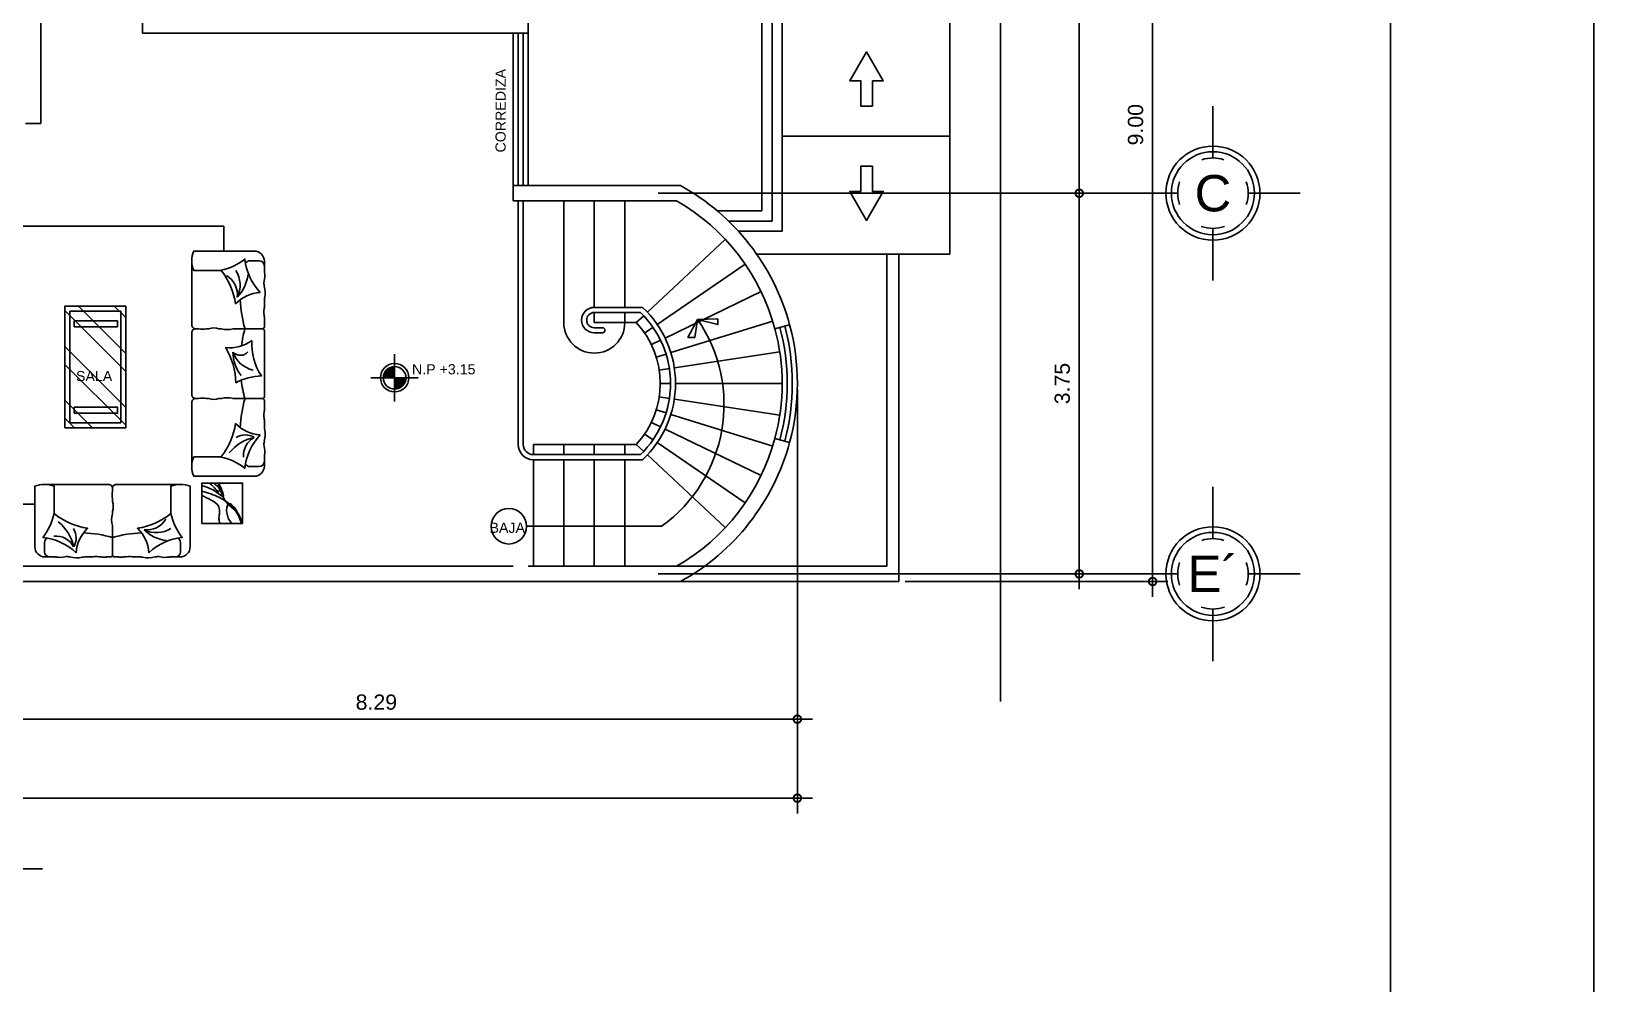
# Model space of a CAD drawing. Header units: inches. Extents: x -370 to 18, y -197 to 199.
# Drawn here: x -157.73 to -142.34, y 166.69 to 176.08 of the extents above; entities that cross this region are included whole.
import ezdxf
from ezdxf.enums import TextEntityAlignment as Align

# ---------------------------------------------------------------- set-up
doc = ezdxf.new("R2010")
doc.units = ezdxf.units.IN
doc.header["$MEASUREMENT"] = 0
doc.header["$PDMODE"] = 34
doc.header["$PDSIZE"] = 0.2
doc.linetypes.add('CENTER2', pattern=[28.575, 19.05, -3.175, 3.175, -3.175])
doc.layers.add('artefactos', color=1, linetype='Continuous')
doc.layers.add('MUEBLES', color=7, linetype='Continuous')
doc.styles.get("Standard").update_dxf_attribs({"font": 'arial.ttf'})
doc.linetypes.add('ZIGZAG', pattern='A,0.0001,-0.2,[131,ltypeshp.shx,S=0.2,R=0,X=-0.2,Y=0],-0.4,[131,ltypeshp.shx,S=0.2,R=180,X=0.2,Y=0],-0.2', length=0.8001)
doc.dimstyles.new('E100', dxfattribs={"dimtxt": 0.15, "dimasz": 0.15, "dimexe": 0.15, "dimexo": 0.0625, "dimgap": 0.09, "dimtad": 1, "dimzin": 0, "dimdsep": 46, "dimtxsty": 'Standard', "dimblk": 'DOTSMALL', "dimcen": 0.09, "dimdle": 0.15, "dimclrd": 1, "dimclre": 1, "dimclrt": 2, "dimazin": 0, "dimtfac": 1, "dimtofl": 0, "dimtmove": 1, "dimatfit": 1, "dimldrblk": 'OPEN90', "dimfxl": 1, "dimtolj": 1, "dimtzin": 0, "dimarcsym": 0})

# ---------------------------------------------------------------- blocks, each defined once
blk = doc.blocks.new('mueble 3')
at = {"layer": 'artefactos', "color": 1}
for p, q in [((-0.619, 0), (-0.557, 0)), ((-0.324, 0), (0.324, 0)), ((0.619, 0), (0.557, 0)), ((0.619, 0), (0.557, 0)), ((0.964, 0), (0.916, 0)), ((-1.014, -0.142), (-1.014, -0.05)), ((-1.014, -0.142), (-1.014, -0.05)), ((-0.964, 0), (-0.916, 0)), ((-0.459, 0), (-0.462, 0)), ((-0.395, 0), (-0.364, 0)), ((-0.344, -0.02), (-0.344, -0.309)), ((-0.344, -0.02), (-0.344, -0.309)), ((0.344, -0.191), (0.344, -0.02)), ((0.395, 0), (0.364, 0)), ((0.395, 0), (0.364, 0)), ((0.462, 0), (0.459, 0)), ((0.459, 0), (0.462, 0)), ((0.964, 0), (0.916, 0)), ((1.014, -0.142), (1.014, -0.05)), ((-0.344, -0.424), (-0.344, -0.447)), ((-0.344, -0.424), (-0.344, -0.447)), ((-0.344, -0.546), (-0.344, -0.572)), ((-0.344, -0.546), (-0.344, -0.572)), ((-1.014, -0.715), (-0.918, -0.715)), ((-0.344, -0.648), (-0.344, -0.677)), ((-0.344, -0.648), (-0.344, -0.677)), ((1.014, -0.715), (0.918, -0.715))]:
    blk.add_line(p, q, dxfattribs=at)
for points in [[(-0.918, -0.426), (-0.918, -0.696, -0.2), (-1.109, -0.696), (-1.109, -0.1, -0.414214), (-1.009, 0), (-0.964, 0)], [(0.918, -0.426), (0.918, -0.696, 0.2), (1.109, -0.696), (1.109, -0.1, 0.414214), (1.009, 0), (0.964, 0)], [(-0.918, -0.715), (-0.382, -0.715, 0.414214), (-0.344, -0.677, 0.414214)], [(0.344, -0.648), (0.344, -0.677, -0.414214), (0.306, -0.715), (-0.306, -0.715, -0.414214), (-0.344, -0.677)], [(0.918, -0.715), (0.382, -0.715, -0.414214), (0.344, -0.677, -0.414214)]]:
    blk.add_lwpolyline(points, format="xyb", dxfattribs=at)
for points in [[(-0.702, -0.041, 0.188011), (-0.59, -0.283, 0.130529), (-0.92, -0.427, 0.110936), (-1.03, -0.192, 0.162859)], [(-0.227, -0.124, -0.188011), (-0.158, -0.381, -0.130529), (0.188, -0.28, -0.110936), (0.12, -0.029, -0.162859)], [(0.702, -0.041, -0.188011), (0.59, -0.283, -0.130529), (0.92, -0.427, -0.110936), (1.03, -0.192, -0.162859)]]:
    blk.add_lwpolyline(points, format="xyb", close=True, dxfattribs=at)
for points in [[(-0.344, -0.188), (-0.344, -0.309)], [(0.344, -0.188), (0.344, -0.309)], [(0.344, -0.424), (0.344, -0.447)], [(0.344, -0.546), (0.344, -0.572)]]:
    blk.add_lwpolyline(points, dxfattribs=at)
for centre, radius, start, end in [((-0.916, 0.1), 0.1, 270, 278.0558), ((-0.865, -0.261), 0.265, 78.495, 98.0558), ((-0.792, 0.096), 0.1, 258.495, 286.1875), ((-0.699, -0.227), 0.236, 76.2743, 106.1875), ((-0.619, 0.1), 0.1, 256.2743, 270), ((-0.462, 0.1), 0.1, 270, 278.3033), ((-0.428, -0.129), 0.131, 81.6967, 98.3033), ((-0.395, 0.1), 0.1, 261.6967, 270), ((0.395, 0.1), 0.1, 270, 278.3033), ((0.428, -0.129), 0.131, 81.6967, 98.3033), ((0.462, 0.1), 0.1, 261.6967, 270), ((0.619, 0.1), 0.1, 270, 283.7257), ((0.699, -0.227), 0.236, 73.8125, 103.7257), ((0.792, 0.096), 0.1, 253.8125, 281.505), ((0.865, -0.261), 0.265, 81.9442, 101.505), ((0.916, 0.1), 0.1, 261.9442, 270), ((-0.964, -0.05), 0.05, 90, 180), ((-0.964, -0.142), 0.05, 180, 240.317), ((-0.557, -0.1), 0.1, 78.1557, 90), ((-0.508, 0.132), 0.137, 258.1557, 281.8443), ((-0.459, -0.1), 0.1, 90, 101.8443), ((-0.364, -0.02), 0.02, 0, 90), ((-0.324, -0.02), 0.02, 90, 180), ((-0.2, -0.054), 0.269, 288.5733, 347.7227), ((0.324, -0.02), 0.02, 0, 90), ((0.364, -0.02), 0.02, 90, 180), ((0.459, -0.1), 0.1, 78.1557, 90), ((0.508, 0.132), 0.137, 258.1557, 281.8443), ((0.557, -0.1), 0.1, 90, 101.8443), ((0.87, -0.187), 0.168, 148.6915, 212.7243), ((1.139, -0.014), 0.421, 191.7546, 231.9312), ((0.902, -0.007), 0.198, 207.9549, 275.6386), ((0.964, -0.05), 0.05, 0, 90), ((0.964, -0.142), 0.05, 299.683, 0), ((-0.774, -0.508), 0.269, 63.5733, 122.7227), ((-0.915, -0.527), 0.367, 44.9344, 83.6555), ((-0.681, -0.483), 0.217, 83.0467, 149.6684), ((-0.659, 0.854), 1.091, 271.5025, 286.7771), ((0, 1.061), 1.299, 254.6304, 262.2964), ((-0.181, -0.236), 0.0985, 312.6465, 49.4641), ((-0.114, 0.058), 0.367, 269.9344, 308.6555), ((0, 1.061), 1.299, 277.2202, 285.3696), ((0.659, 0.854), 1.091, 253.2229, 268.4975), ((-0.192, -0.497), 0.16, 161.8971, 198.1029), ((-0.535, -0.366), 0.199, 343.1656, 16.8344), ((0.535, -0.366), 0.199, 163.1656, 196.8344), ((0.192, -0.497), 0.16, 341.8971, 18.1029), ((-0.482, -0.61), 0.143, 344.5514, 15.4486), ((0.482, -0.61), 0.143, 164.5514, 195.4486)]:
    blk.add_arc(centre, radius, start, end, dxfattribs=at)
blk = doc.blocks.new('sillon2_pl')
at = {"layer": 'artefactos', "color": 1}
for p, q in [((-1.434, 0.554), (-1.434, 0.646)), ((-1.434, 0.554), (-1.434, 0.646)), ((-1.384, 0.696), (-1.337, 0.696)), ((-1.039, 0.696), (-0.978, 0.696)), ((-0.88, 0.696), (-0.883, 0.696)), ((-0.816, 0.696), (-0.785, 0.696)), ((-0.765, 0.505), (-0.765, 0.676)), ((-0.765, 0.676), (-0.765, 0.387)), ((-0.765, 0.676), (-0.765, 0.387)), ((-0.714, 0.696), (-0.745, 0.696)), ((-0.714, 0.696), (-0.745, 0.696)), ((-0.647, 0.696), (-0.65, 0.696)), ((-0.65, 0.696), (-0.647, 0.696)), ((-0.491, 0.696), (-0.552, 0.696)), ((-0.491, 0.696), (-0.552, 0.696)), ((-0.146, 0.696), (-0.193, 0.696)), ((-0.146, 0.696), (-0.193, 0.696)), ((-0.096, 0.554), (-0.096, 0.646)), ((-0.765, 0.272), (-0.765, 0.249)), ((-0.765, 0.272), (-0.765, 0.249)), ((-0.765, 0.15), (-0.765, 0.124)), ((-0.765, 0.15), (-0.765, 0.124)), ((-0.765, 0.048), (-0.765, 0.019)), ((-0.765, 0.048), (-0.765, 0.019)), ((-1.434, -0.019), (-1.339, -0.019)), ((-0.096, -0.019), (-0.191, -0.019))]:
    blk.add_line(p, q, dxfattribs=at)
for points in [[(-1.339, 0.27), (-1.339, 0, -0.2), (-1.53, 0), (-1.53, 0.596, -0.414214), (-1.43, 0.696), (-1.384, 0.696)], [(-0.191, 0.27), (-0.191, 0, 0.2), (0, 0), (0, 0.596, 0.414214), (-0.1, 0.696), (-0.146, 0.696)], [(-1.339, -0.019), (-0.803, -0.019, 0.414214), (-0.765, 0.019, 0.414214)], [(-0.191, -0.019), (-0.727, -0.019, -0.414214), (-0.765, 0.019, -0.414214)]]:
    blk.add_lwpolyline(points, format="xyb", dxfattribs=at)
for points in [[(-1.123, 0.654, 0.188011), (-1.011, 0.413, 0.130529), (-1.34, 0.269, 0.110936), (-1.451, 0.504, 0.162859)], [(-0.407, 0.654, -0.188011), (-0.519, 0.413, -0.130529), (-0.19, 0.269, -0.110936), (-0.079, 0.504, -0.162859)]]:
    blk.add_lwpolyline(points, format="xyb", close=True, dxfattribs=at)
blk.add_lwpolyline([(-0.765, 0.508), (-0.765, 0.387)], dxfattribs=at)
blk.add_lwpolyline([(-0.765, 0.508), (-0.765, 0.387)], dxfattribs=at)
for centre, radius, start, end in [((-1.384, 0.646), 0.05, 90, 180), ((-1.337, 0.796), 0.1, 270, 278.0558), ((-1.286, 0.435), 0.265, 78.495, 98.0558), ((-1.213, 0.792), 0.1, 258.495, 286.1875), ((-1.119, 0.469), 0.236, 76.2743, 106.1875), ((-1.039, 0.796), 0.1, 256.2743, 270), ((-0.978, 0.596), 0.1, 78.1557, 90), ((-0.929, 0.828), 0.137, 258.1557, 281.8443), ((-0.88, 0.596), 0.1, 90, 101.8443), ((-0.883, 0.796), 0.1, 270, 278.3033), ((-0.849, 0.567), 0.131, 81.6967, 98.3033), ((-0.816, 0.796), 0.1, 261.6967, 270), ((-0.785, 0.676), 0.02, 0, 90), ((-0.745, 0.676), 0.02, 90, 180), ((-0.714, 0.796), 0.1, 270, 278.3033), ((-0.681, 0.567), 0.131, 81.6967, 98.3033), ((-0.647, 0.796), 0.1, 261.6967, 270), ((-0.65, 0.596), 0.1, 78.1557, 90), ((-0.601, 0.828), 0.137, 258.1557, 281.8443), ((-0.552, 0.596), 0.1, 90, 101.8443), ((-0.491, 0.796), 0.1, 270, 283.7257), ((-0.411, 0.469), 0.236, 73.8125, 103.7257), ((-0.317, 0.792), 0.1, 253.8125, 281.505), ((-0.244, 0.435), 0.265, 81.9442, 101.505), ((-0.193, 0.796), 0.1, 261.9442, 270), ((-0.146, 0.646), 0.05, 0, 90), ((-1.384, 0.554), 0.05, 180, 240.317), ((-1.335, 0.169), 0.367, 44.9344, 83.6555), ((-1.08, 1.55), 1.091, 271.5025, 286.7771), ((-0.45, 1.55), 1.091, 253.2229, 268.4975), ((-0.239, 0.508), 0.168, 148.6915, 212.7243), ((0.03, 0.681), 0.421, 191.7546, 231.9312), ((-0.207, 0.688), 0.198, 207.9549, 275.6386), ((-0.146, 0.554), 0.05, 299.683, 0), ((-1.195, 0.188), 0.269, 63.5733, 122.7227), ((-1.102, 0.213), 0.217, 83.0467, 149.6684), ((-0.955, 0.33), 0.199, 343.1656, 16.8344), ((-0.613, 0.199), 0.16, 161.8971, 198.1029), ((-0.903, 0.086), 0.143, 344.5514, 15.4486)]:
    blk.add_arc(centre, radius, start, end, dxfattribs=at)
blk = doc.blocks.new('EJE NORTE NUEVO')
at = {"color": 8}
for p, q in [((0, 3.252), (0, 3.764)), ((-0.347, 2.905), (-0.859, 2.905)), ((0.347, 2.905), (0.859, 2.905))]:
    blk.add_line(p, q, dxfattribs=at)
at = {"color": 2, "linetype": 'CENTER2'}
blk.add_line((0, 2.558), (0, -2.558), dxfattribs=at)
at = {"color": 8}
blk.add_circle((0, 2.905), 0.463, dxfattribs=at)
at = {"color": 4}
blk.add_circle((0, 2.905), 0.409, dxfattribs=at)
at = {"color": 8}
for start, end in [(71.4161, 108.5839), (160.6993, 199.2784), (341.7694, 18.2529), (251.0526, 288.9474)]:
    blk.add_arc((0, 2.905), 0.347, start, end, dxfattribs=at)
at = {"color": 4}
blk.add_attdef('A', text='', height=0.358, dxfattribs=at).set_placement((0, 2.905), align=Align.MIDDLE_CENTER)
blk = doc.blocks.new('_DotSmall')
at = {"color": 0, "linetype": 'ByBlock', "const_width": 0.5}
blk.add_lwpolyline([(-0.0625, 0, 1), (0.0625, 0, 1)], format="xyb", close=True, dxfattribs=at)
blk = doc.blocks.new('*D727')
at = {"color": 1, "lineweight": -2, "transparency": 16777216}
for p, q in [((-150.186, 172.545), (-150.186, 169.151)), ((-158.479, 170.595), (-158.479, 169.151)), ((-158.629, 169.301), (-150.036, 169.301))]:
    blk.add_line(p, q, dxfattribs=at)
at = {"layer": 'DEFPOINTS', "color": 0, "transparency": 16777216}
for p in [(-150.186, 172.607), (-158.479, 170.657), (-150.186, 169.301)]:
    blk.add_point(p, dxfattribs=at)
at = {"color": 1, "lineweight": -2, "transparency": 16777216, "xscale": 0.15, "yscale": 0.15, "zscale": 0.15, "rotation": 180}
blk.add_blockref('_DotSmall', (-158.479, 169.301), dxfattribs=at)
at = {"color": 1, "lineweight": -2, "transparency": 16777216, "xscale": 0.15, "yscale": 0.15, "zscale": 0.15}
blk.add_blockref('_DotSmall', (-150.186, 169.301), dxfattribs=at)
at = {"color": 2, "transparency": 16777216, "insert": (-154.332, 169.468), "char_height": 0.15, "attachment_point": 5}
blk.add_mtext('\\A1;8.29', dxfattribs=at)
blk = doc.blocks.new('_Open90')
at = {"color": 0, "linetype": 'ByBlock', "lineweight": -2}
for p, q in [((0, 0), (-1, 0)), ((-0.5, 0.5), (0, 0)), ((0, 0), (-0.5, -0.5))]:
    blk.add_line(p, q, dxfattribs=at)
blk = doc.blocks.new('*D712')
at = {"color": 1, "lineweight": -2, "transparency": 16777216}
for p, q in [((-168.186, 170.595), (-168.186, 168.373)), ((-150.186, 170.595), (-150.186, 168.373)), ((-168.336, 168.523), (-150.036, 168.523))]:
    blk.add_line(p, q, dxfattribs=at)
at = {"layer": 'DEFPOINTS', "color": 0, "transparency": 16777216}
for p in [(-168.186, 170.657), (-150.186, 170.657), (-150.186, 168.523)]:
    blk.add_point(p, dxfattribs=at)
at = {"color": 1, "lineweight": -2, "transparency": 16777216, "xscale": 0.15, "yscale": 0.15, "zscale": 0.15, "rotation": 180}
blk.add_blockref('_DotSmall', (-168.186, 168.523), dxfattribs=at)
at = {"color": 1, "lineweight": -2, "transparency": 16777216, "xscale": 0.15, "yscale": 0.15, "zscale": 0.15}
blk.add_blockref('_DotSmall', (-150.186, 168.523), dxfattribs=at)
at = {"color": 2, "transparency": 16777216, "insert": (-159.186, 168.69), "char_height": 0.15, "attachment_point": 5}
blk.add_mtext('\\A1;18.00', dxfattribs=at)
blk = doc.blocks.new('*D714')
at = {"color": 1, "lineweight": -2, "transparency": 16777216}
for p, q in [((-147.41, 179.732), (-147.41, 174.332)), ((-148.936, 179.582), (-147.26, 179.582)), ((-148.936, 174.482), (-147.26, 174.482))]:
    blk.add_line(p, q, dxfattribs=at)
at = {"layer": 'DEFPOINTS', "color": 0, "transparency": 16777216}
for p in [(-148.999, 179.582), (-148.999, 174.482), (-147.41, 174.482)]:
    blk.add_point(p, dxfattribs=at)
at = {"color": 1, "lineweight": -2, "transparency": 16777216, "xscale": 0.15, "yscale": 0.15, "zscale": 0.15}
for p, rotation in [((-147.41, 179.582), 90), ((-147.41, 174.482), 270)]:
    blk.add_blockref('_DotSmall', p, dxfattribs=dict(at, rotation=rotation))
at = {"color": 2, "transparency": 16777216, "insert": (-147.577, 177.032), "char_height": 0.15, "attachment_point": 5, "rotation": 90}
blk.add_mtext('\\A1;5.10', dxfattribs=at)
blk = doc.blocks.new('*D715')
at = {"color": 1, "lineweight": -2, "transparency": 16777216}
for p, q in [((-147.41, 174.632), (-147.41, 170.582)), ((-148.936, 174.482), (-147.26, 174.482)), ((-147.473, 170.732), (-147.56, 170.732))]:
    blk.add_line(p, q, dxfattribs=at)
at = {"layer": 'DEFPOINTS', "color": 0, "transparency": 16777216}
for p in [(-148.999, 174.482), (-147.41, 170.732), (-147.41, 170.732)]:
    blk.add_point(p, dxfattribs=at)
at = {"color": 1, "lineweight": -2, "transparency": 16777216, "xscale": 0.15, "yscale": 0.15, "zscale": 0.15}
for p, rotation in [((-147.41, 174.482), 90), ((-147.41, 170.732), 270)]:
    blk.add_blockref('_DotSmall', p, dxfattribs=dict(at, rotation=rotation))
at = {"color": 2, "transparency": 16777216, "insert": (-147.577, 172.607), "char_height": 0.15, "attachment_point": 5, "rotation": 90}
blk.add_mtext('\\A1;3.75', dxfattribs=at)
blk = doc.blocks.new('*D716')
at = {"color": 1, "lineweight": -2, "transparency": 16777216}
for p, q in [((-146.688, 179.807), (-146.688, 170.507)), ((-150.273, 179.657), (-146.538, 179.657)), ((-149.123, 170.657), (-146.538, 170.657))]:
    blk.add_line(p, q, dxfattribs=at)
at = {"layer": 'DEFPOINTS', "color": 0, "transparency": 16777216}
for p in [(-150.336, 179.657), (-149.186, 170.657), (-146.688, 170.657)]:
    blk.add_point(p, dxfattribs=at)
at = {"color": 1, "lineweight": -2, "transparency": 16777216, "xscale": 0.15, "yscale": 0.15, "zscale": 0.15}
for p, rotation in [((-146.688, 179.657), 90), ((-146.688, 170.657), 270)]:
    blk.add_blockref('_DotSmall', p, dxfattribs=dict(at, rotation=rotation))
at = {"color": 2, "transparency": 16777216, "insert": (-146.855, 175.157), "char_height": 0.15, "attachment_point": 5, "rotation": 90}
blk.add_mtext('\\A1;9.00', dxfattribs=at)
blk = doc.blocks.new('A$C01451027')
h = blk.add_hatch(color=256)
h.dxf.hatch_style = 1
h.paths.add_polyline_path([(-0.111, 0), (0, 0), (0, 0.111, 0.414214)])
h = blk.add_hatch(color=256)
h.dxf.hatch_style = 1
h.paths.add_polyline_path([(0, 0), (0, -0.111, 0.414214), (0.111, 0)])
at = {"color": 2}
for p, q in [((0, -0.233), (0, 0.233)), ((-0.233, 0), (0.233, 0))]:
    blk.add_line(p, q, dxfattribs=at)
blk.add_circle((0, 0), 0.14, dxfattribs=at)
at = {"color": 3}
blk.add_circle((0, 0), 0.111, dxfattribs=at)

msp = doc.modelspace()

# ---------------------------------------------------------------- hatches: boundary and pattern name
h = msp.add_hatch()
h.set_pattern_fill('ANSI32', color=8, angle=270)
h.set_pattern_definition([(315, (-184.21083, 230.54277), (0.265165, 0.265165), []), (315, (-184.21083, 230.366), (0.265165, 0.265165), [])])
h.paths.add_polyline_path([(-157.39957, 172.17027), (-156.79957, 172.17027), (-156.79957, 173.37027), (-157.39957, 173.37027)])

# ---------------------------------------------------------------- linework, layer by layer
at = {"color": 2}
for p, q in [((-150.33578, 179.65734), (-150.33578, 174.10734)), ((-152.93578, 174.55734), (-152.93578, 176.05734)), ((-152.88578, 174.55734), (-152.88578, 176.05734)), ((-148.68578, 175.04484), (-150.33578, 175.04484)), ((-152.48578, 173.20734), (-152.48578, 174.40734)), ((-152.18578, 173.35734), (-152.18578, 174.40734)), ((-151.88578, 173.35734), (-151.88578, 174.40734)), ((-150.33578, 174.10734), (-150.76627, 174.10734)), ((-151.66314, 173.30982), (-150.89636, 174.02715)), ((-151.56635, 173.18936), (-150.70074, 173.78369)), ((-151.4887, 173.05576), (-150.54381, 173.51367)), ((-152.18578, 173.20734), (-152.18578, 173.30734)), ((-151.88578, 173.20734), (-151.88578, 173.30734)), ((-151.77268, 173.20734), (-151.69965, 173.27566)), ((-151.77268, 173.20734), (-152.18578, 173.20734)), ((-151.69001, 173.10446), (-151.60757, 173.16106)), ((-151.43196, 172.91204), (-150.42911, 173.22317)), ((-151.62369, 172.99035), (-151.5337, 173.03396)), ((-151.57522, 172.86759), (-151.47971, 172.89722)), ((-151.39739, 172.76143), (-150.35924, 172.91878)), ((-151.54569, 172.73895), (-151.44682, 172.75394)), ((-151.53578, 172.60734), (-151.43578, 172.60734)), ((-151.38578, 172.60734), (-150.33578, 172.60734)), ((-151.57522, 172.3471), (-151.47971, 172.31747)), ((-151.54569, 172.47574), (-151.44682, 172.46075)), ((-151.39739, 172.45326), (-150.35924, 172.29591)), ((-151.62369, 172.22434), (-151.5337, 172.18073)), ((-151.43196, 172.30265), (-150.42911, 171.99152)), ((-151.69001, 172.11023), (-151.60757, 172.05363)), ((-151.4887, 172.15892), (-150.54381, 171.70102)), ((-151.77268, 172.00734), (-152.78578, 172.00734)), ((-152.78578, 172.00734), (-152.78578, 171.90734)), ((-152.48578, 172.00734), (-152.48578, 171.90734)), ((-152.18578, 172.00734), (-152.18578, 171.90734)), ((-151.88578, 172.00734), (-151.88578, 171.90734)), ((-151.77268, 172.00734), (-151.69965, 171.93903)), ((-151.66314, 171.90487), (-150.89636, 171.18754)), ((-151.56635, 172.02533), (-150.70074, 171.431)), ((-152.78578, 171.85734), (-152.78578, 170.80734)), ((-152.78578, 170.80734), (-152.78578, 171.85734)), ((-152.48578, 171.85734), (-152.48578, 170.80734)), ((-152.18578, 171.85734), (-152.18578, 170.80734)), ((-151.88578, 171.85734), (-151.88578, 170.80734))]:
    msp.add_line(p, q, dxfattribs=at)
at = {"color": 4}
for p, q in [((-157.63578, 175.16894), (-157.63578, 179.50734)), ((-152.83578, 176.70734), (-152.83578, 176.05734)), ((-156.63578, 176.05734), (-156.63578, 176.20734)), ((-156.63578, 176.05734), (-152.83578, 176.05734)), ((-157.63578, 175.16894), (-157.78578, 175.16894)), ((-152.98578, 174.55734), (-151.33578, 174.55734)), ((-152.98578, 174.40734), (-152.98578, 174.55734)), ((-151.37521, 174.40734), (-152.98578, 174.40734)), ((-150.26241, 173.18671), (-150.40725, 173.14771)), ((-150.26241, 172.02798), (-150.40725, 172.06698)), ((-158.40362, 170.80734), (-152.98578, 170.80734)), ((-152.83578, 170.80734), (-149.30578, 170.80734)), ((-168.18578, 170.65734), (-149.18578, 170.65734))]:
    msp.add_line(p, q, dxfattribs=at)
at = {"color": 3}
for p, q in [((-150.53578, 179.45734), (-150.53578, 174.30734)), ((-150.43578, 179.55734), (-150.43578, 174.20734)), ((-152.93578, 172.00734), (-152.93578, 174.40734)), ((-152.88578, 172.00734), (-152.88578, 174.40734)), ((-150.9735, 174.30734), (-150.53578, 174.30734)), ((-150.86318, 174.20734), (-150.43578, 174.20734)), ((-151.7106, 173.35734), (-152.18578, 173.35734)), ((-151.73067, 173.30734), (-152.18578, 173.30734)), ((-152.10652, 173.15734), (-152.18578, 173.15734)), ((-152.10652, 173.10734), (-152.18578, 173.10734)), ((-152.88578, 172.00734), (-152.88578, 172.00734)), ((-151.73067, 171.90734), (-152.78578, 171.90734)), ((-151.7106, 171.85734), (-152.78578, 171.85734))]:
    msp.add_line(p, q, dxfattribs=at)
at = {"color": 8}
for p, q in [((-148.18578, 178.53734), (-148.18578, 169.4748)), ((-149.30578, 173.88234), (-149.30578, 170.80734)), ((-149.18578, 173.88234), (-149.18578, 170.65734))]:
    msp.add_line(p, q, dxfattribs=at)
at = {"color": 1}
for p, q in [((-152.98578, 174.55734), (-152.98578, 176.05734)), ((-152.83578, 174.55734), (-152.83578, 176.05734)), ((-152.83578, 174.55734), (-152.83578, 176.05734))]:
    msp.add_line(p, q, dxfattribs=at)
at = {"color": 1, "ltscale": 0.3}
msp.add_lwpolyline([(-150.5866, 173.88234), (-150.5866, 173.88234), (-148.68578, 173.88234), (-148.68578, 176.20734), (-150.33578, 176.20734)], dxfattribs=at)
at = {"color": 8}
for points in [[(-151.16813, 173.23791), (-151.26466, 173.06129), (-151.19641, 173.06129), (-151.16813, 173.23791), (-150.97047, 173.18821), (-150.97047, 173.24461), (-151.16813, 173.23791)], [(-152.85287, 171.20118), (-151.52351, 171.20118)]]:
    msp.add_lwpolyline(points, dxfattribs=at)
at = {"color": 1}
msp.add_circle((-153.02756, 171.20118), 0.17468, dxfattribs=at)
at = {"color": 4}
for radius, start, end in [(2.22826, 15.070493, 61.059412), (2.07826, 15.070493, 60.009556), (2.07826, 299.990444, 344.929507), (2.22826, 298.940588, 344.929507)]:
    msp.add_arc((-152.41404, 172.60734), radius, start, end, dxfattribs=at)
at = {"color": 3}
for centre, radius, start, end in [((-152.18578, 173.23234), 0.125, 90, 270), ((-152.18578, 173.23234), 0.075, 90, 270), ((-152.41404, 172.60734), 0.97826, 314.311253, 45.688747), ((-152.41404, 172.60734), 1.02826, 313.16498, 46.83502), ((-152.10652, 173.13234), 0.025, 270, 90), ((-152.78578, 172.00734), 0.15, 180, 270), ((-152.78578, 172.00734), 0.1, 180, 270)]:
    msp.add_arc(centre, radius, start, end, dxfattribs=at)
at = {"color": 2}
for centre, radius, start, end in [((-152.18578, 173.20734), 0.3, 180, 0), ((-152.41404, 172.60734), 0.87826, 316.908275, 43.091725), ((-152.41404, 172.60734), 2.12826, 344.929507, 15.070493), ((-152.41404, 172.60734), 2.17826, 344.929507, 15.070493)]:
    msp.add_arc(centre, radius, start, end, dxfattribs=at)
at = {"color": 8}
msp.add_arc((-152.38679, 172.40118), 1.47826, 305.731292, 34.47338, dxfattribs=at)
at = {"color": 1}
for radius in [2.07826, 2.22826]:
    msp.add_arc((-152.41404, 172.60734), radius, 344.929507, 15.070493, dxfattribs=at)
at = {"color": 8, "transparency": 33554610}
for points, knots in [([(-156.04951, 171.60181), (-155.99834, 171.58827), (-155.93096, 171.5652), (-155.8228, 171.4714), (-155.85573, 171.56867), (-155.87636, 171.60792), (-155.88756, 171.62733)], [0.030762091, 0.030762091, 0.030762091, 0.030762091, 0.212500056, 0.262837556, 0.324776458, 0.402059486, 0.402059486, 0.402059486, 0.402059486]), ([(-155.98031, 171.62733), (-155.96979, 171.62095), (-155.93139, 171.5915), (-155.87892, 171.51487), (-155.8761, 171.58562), (-155.90866, 171.60153), (-155.92456, 171.61956), (-155.93053, 171.62733)], [0.089571917, 0.089571917, 0.089571917, 0.089571917, 0.123298599, 0.209983081, 0.237800499, 0.28058114, 0.309924205, 0.309924205, 0.309924205, 0.309924205]), ([(-155.70459, 171.34939), (-155.75314, 171.3809), (-155.82502, 171.43532), (-155.86388, 171.54663), (-155.88299, 171.60269), (-155.89137, 171.62733)], [0.044725769, 0.044725769, 0.044725769, 0.044725769, 0.211997224, 0.311422355, 0.389827232, 0.389827232, 0.389827232, 0.389827232]), ([(-155.65986, 171.22733), (-155.67939, 171.28554), (-155.7273, 171.39086), (-155.88002, 171.49465), (-155.99097, 171.53153), (-156.04951, 171.54824)], [0.108157395, 0.108157395, 0.108157395, 0.108157395, 0.288369725, 0.456615328, 0.639197592, 0.639197592, 0.639197592, 0.639197592]), ([(-155.87171, 171.22733), (-155.87828, 171.24212), (-155.88978, 171.29206), (-155.8571, 171.39656), (-155.95842, 171.46035), (-156.01934, 171.48996), (-156.04951, 171.50365)], [0.300502236, 0.300502236, 0.300502236, 0.300502236, 0.355486584, 0.470111582, 0.570415617, 0.671417357, 0.671417357, 0.671417357, 0.671417357]), ([(-155.64951, 171.22733), (-155.65837, 171.25767), (-155.68584, 171.33052), (-155.78339, 171.46032), (-155.8137, 171.35975), (-155.8002, 171.29278), (-155.76998, 171.24501), (-155.75721, 171.22733)], [0.045410099, 0.045410099, 0.045410099, 0.045410099, 0.152450443, 0.283030863, 0.316078995, 0.42146754, 0.486470484, 0.486470484, 0.486470484, 0.486470484])]:
    msp.add_open_spline(points, degree=3, knots=knots, dxfattribs=at)
at = {"layer": 'MUEBLES', "color": 1}
for points in [[(-142.34345, 198.5134), (-142.34345, 156.4634), (-201.74345, 156.4634), (-201.74345, 198.5134)], [(-157.30723, 173.22471), (-157.30723, 173.16659), (-156.87987, 173.16659), (-156.87987, 173.22471)], [(-157.30723, 172.31584), (-157.30723, 172.37396), (-156.87987, 172.37396), (-156.87987, 172.31584)]]:
    msp.add_lwpolyline(points, close=True, dxfattribs=at)
at = {"layer": 'MUEBLES', "color": 6}
msp.add_lwpolyline([(-144.34345, 197.5134), (-144.34345, 157.4634), (-199.74345, 157.4634), (-199.74345, 197.5134)], close=True, dxfattribs=at)
at = {"layer": 'MUEBLES', "color": 2}
for points in [[(-149.44769, 175.58954), (-149.44769, 175.34128), (-149.56238, 175.34128), (-149.56238, 175.58954), (-149.66967, 175.58954), (-149.50504, 175.8747), (-149.3404, 175.58954), (-149.44769, 175.58954)], [(-149.44769, 174.50015), (-149.44769, 174.74841), (-149.56238, 174.74841), (-149.56238, 174.50015), (-149.66967, 174.50015), (-149.50504, 174.21499), (-149.3404, 174.50015), (-149.44769, 174.50015)]]:
    msp.add_lwpolyline(points, dxfattribs=at)
at = {"layer": 'MUEBLES', "color": 8, "linetype": 'ZIGZAG', "ltscale": 0.05}
for points in [[(-157.69534, 171.41968), (-158.15993, 171.41968), (-158.15993, 174.15677), (-156.30314, 174.15677)], [(-156.30314, 174.15677), (-155.83433, 174.15677), (-155.83433, 173.91238)]]:
    msp.add_lwpolyline(points, dxfattribs=at)
at = {"layer": 'MUEBLES', "color": 8}
msp.add_lwpolyline([(-157.39957, 172.17027), (-156.79957, 172.17027), (-156.79957, 173.37027), (-157.39957, 173.37027)], close=True, dxfattribs=at)
at = {"layer": 'MUEBLES', "color": 3}
msp.add_lwpolyline([(-157.34957, 172.22027), (-156.84957, 172.22027), (-156.84957, 173.32027), (-157.34957, 173.32027)], close=True, dxfattribs=at)
at = {"layer": 'MUEBLES', "color": 2}
msp.add_lwpolyline([(-155.64951, 171.22733), (-155.64951, 171.62733), (-156.04951, 171.62733), (-156.04951, 171.22733)], close=True, dxfattribs=at)

# ---------------------------------------------------------------- block references
ref = msp.add_blockref('EJE NORTE NUEVO', (-148.9989, 174.48234), dxfattribs=dict(xscale=-1, rotation=270))
ref.add_attrib('A', 'C', dxfattribs={"color": 4, "height": 0.35811}).set_placement((-146.09376, 174.48234), align=Align.MIDDLE_CENTER)
ref = msp.add_blockref('EJE NORTE NUEVO', (-158.47862, 170.73234), dxfattribs=dict(xscale=-1, rotation=180))
ref.add_attrib('A', '7', dxfattribs={"color": 4, "height": 0.35811}).set_placement((-158.47862, 167.8272), align=Align.MIDDLE_CENTER)
msp.add_blockref('A$C01451027', (-154.15211, 172.66458))
ref = msp.add_blockref('EJE NORTE NUEVO', (-148.9989, 170.73234), dxfattribs=dict(xscale=-1, rotation=270))
ref.add_attrib('A', 'E´', dxfattribs={"color": 4, "height": 0.35811}).set_placement((-146.09376, 170.73234), align=Align.MIDDLE_CENTER)
at = {"layer": 'artefactos'}
for name, p, rotation in [('mueble 3', (-155.43502, 172.80313), 270), ('sillon2_pl', (-157.69534, 171.59486), 180)]:
    msp.add_blockref(name, p, dxfattribs=dict(at, rotation=rotation))

# ---------------------------------------------------------------- texts
at = {"color": 2, "insert": (-153.15874, 175.70645), "char_height": 0.1, "attachment_point": 3, "rotation": 90}
msp.add_mtext('CORREDIZA', dxfattribs=at)
at = {"color": 2, "char_height": 0.1}
for s, insert, attachment_point in [('SALA ', (-157.28979, 172.62945), 7), ('BAJA', (-153.21769, 171.23631), 1)]:
    msp.add_mtext(s, dxfattribs=dict(at, insert=insert, attachment_point=attachment_point))
at = {"layer": 'MUEBLES', "color": 2}
msp.add_text('N.P +3.15', height=0.1, dxfattribs=at).set_placement((-153.98112, 172.6978))

# ---------------------------------------------------------------- dimensions: what is measured, and where the dimension line sits
for base, p1, p2, picture, middle in [((-146.68794, 170.65734), (-150.33578, 179.65734), (-149.18578, 170.65734), '*D716', (-146.85452, 175.15734)), ((-147.41005, 174.48234), (-148.9989, 179.58234), (-148.9989, 174.48234), '*D714', (-147.57664, 177.03234)), ((-147.41005, 170.73234), (-148.9989, 174.48234), (-147.41005, 170.73234), '*D715', (-147.57669, 172.60734))]:
    dim = msp.add_linear_dim(base=base, p1=p1, p2=p2, angle=90, dimstyle='E100')
    dim.commit()
    dim.dimension.update_dxf_attribs({"geometry": picture, "text_midpoint": middle})
for base, p1, p2, picture, middle in [((-150.18578, 169.30099), (-158.47862, 170.65734), (-150.18578, 172.60734), '*D727', (-154.3322, 169.46757)), ((-150.18578, 168.52312), (-168.18578, 170.65734), (-150.18578, 170.65734), '*D712', (-159.18578, 168.68971))]:
    dim = msp.add_linear_dim(base=base, p1=p1, p2=p2, dimstyle='E100')
    dim.commit()
    dim.dimension.update_dxf_attribs({"geometry": picture, "text_midpoint": middle})

doc.saveas('drawing.dxf')
